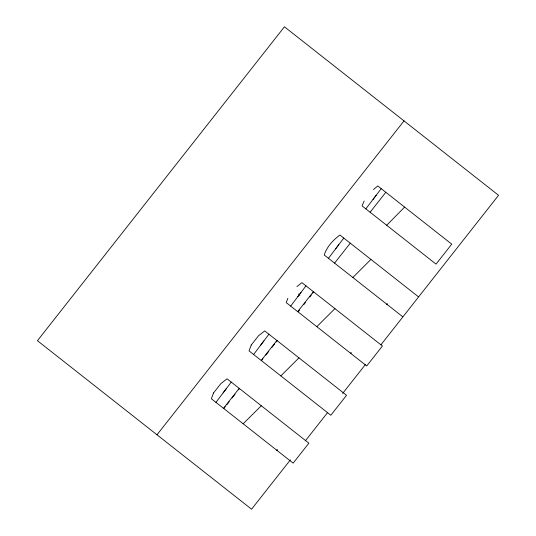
<?xml version="1.0" encoding="UTF-8"?>
<svg xmlns="http://www.w3.org/2000/svg" width="536" height="536" viewBox="0 0 536 536"><rect width="100%" height="100%" fill="white"/><g stroke="black" fill="none" stroke-linecap="round" stroke-linejoin="round"><path stroke-width="0.8" d="M287.852 298.338L286.211 302.592L366.725 365.954L382.423 346.001L301.909 282.64L296.924 286.579M364.158 201.007L362.055 205.891L436.036 264.114L451.741 244.161L377.753 185.945L373.492 189.536M215.954 402.375L231.244 382.101M253.635 354.49L268.918 334.216M290.673 306.103L305.976 285.842M328.468 258.312L343.79 238.064M365.84 208.873L381.21 188.665M156.994 434.79L404.01 120.888M376.185 195.285L373.016 199.446M300.971 292.482L297.815 296.649M338.779 244.697L335.623 248.865M226.239 388.741L223.09 392.915M263.92 340.856L260.771 345.03M370.108 212.236L385.813 192.283M334.578 263.116L350.276 243.17M297.688 311.63L313.393 291.678M298.552 311.302L299.53 310.063M303.925 304.475L305.393 302.612M309.828 296.978L311.302 295.101M312.783 293.226L313.768 291.973M223.512 408.325L239.21 388.372M261.193 360.44L276.891 340.487M223.793 408.546L225.254 406.683M226.721 404.821L229.167 401.719M232.101 397.98L235.056 394.228M238.507 389.846L239.492 388.593M261.474 360.661L262.935 358.798M265.869 355.073L268.797 351.348M271.752 347.596L274.707 343.837M276.187 341.961L277.172 340.708M386.938 304.327L387.334 303.825L386.912 304.301M290.391 459.848L251.558 509.2L37.433 340.702L284.442 26.8L498.567 195.298L381.016 344.682M305.413 440.76L327.677 412.465M342.698 393.377L365.485 364.426M386.677 225.274L404.626 207.09M352.856 277.507L370.919 259.411M316.816 326.679L334.933 308.629M280.824 375.89L298.974 357.867M243.143 423.768L261.293 405.752M418.288 296.683L339.925 235.023C333.057 240.115 326.886 246.721 324.226 254.975L402.583 316.635M298.572 294.063L299.838 295.155M213.542 392.942L211.352 398.757L293.159 463.131L308.863 443.178L227.056 378.805L220.865 383.629L213.542 392.942M251.223 345.057L249.032 350.872L330.839 415.246L346.544 395.3L264.737 330.92L258.546 335.744L251.223 345.057M351.08 352.829L350.685 353.331L351.08 352.829M277.286 449.825L276.891 450.327L277.286 449.825"/></g></svg>
